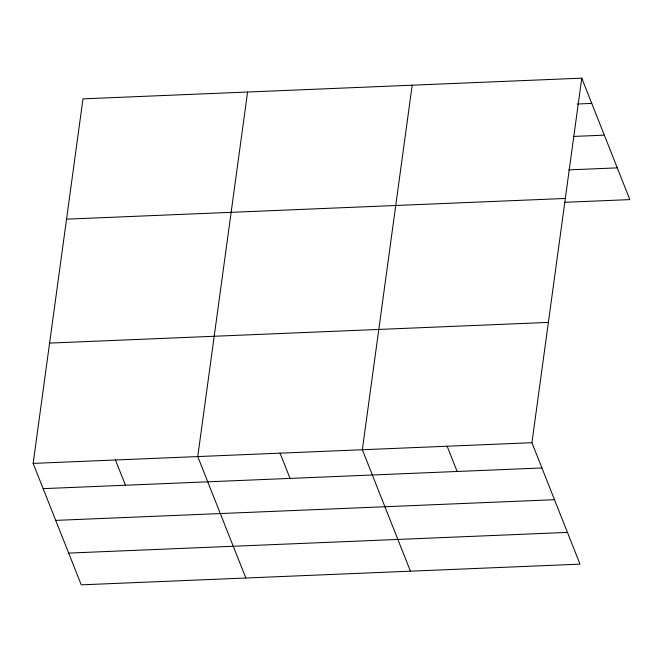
<?xml version="1.0" encoding="UTF-8"?>
<svg xmlns="http://www.w3.org/2000/svg" width="663" height="663" viewBox="0 0 663 663"><rect width="100%" height="100%" fill="white"/><g stroke="black" fill="none" stroke-linecap="round" stroke-linejoin="round"><path stroke-width="0.99" d="M581.766 78.159L531.933 442.71L580.009 564.147L81.234 584.841L33.15 463.396L82.991 98.853L581.766 78.159L629.85 199.604L564.702 202.306M247.589 92.024L197.748 456.567L245.832 578.012M412.187 85.195L362.346 449.746L410.43 571.183M577.291 104.016L591.769 103.411M573.313 136.445L604.333 135.153M568.68 169.877L617.286 167.863M66.54 219.155L565.324 198.461M49.592 343.094L548.376 322.409M33.15 463.396L531.933 442.71M43.145 488.648L541.928 467.962M55.717 520.389L554.5 499.703M68.662 553.091L567.445 532.406M447.135 446.224L457.139 471.476M280.043 453.152L290.046 478.404M115.445 459.981L125.448 485.233"/></g></svg>
